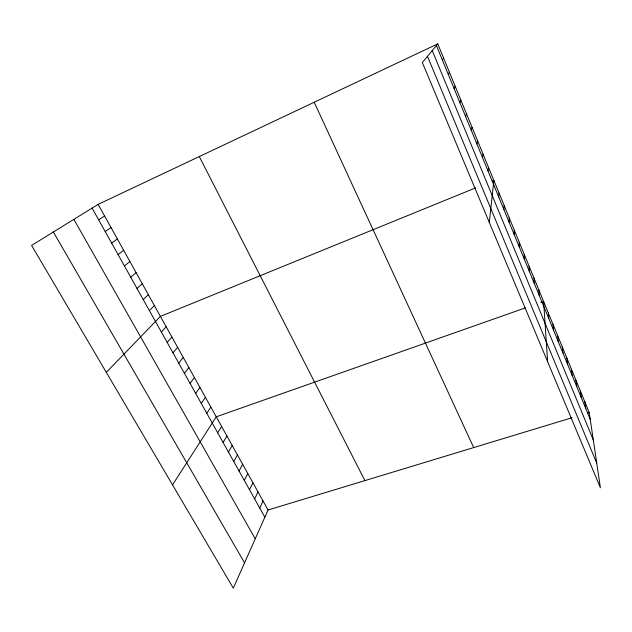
<?xml version="1.0" encoding="UTF-8"?>
<svg xmlns="http://www.w3.org/2000/svg" width="632" height="632" viewBox="0 0 632 632"><rect width="100%" height="100%" fill="white"/><g stroke="black" fill="none" stroke-linecap="round" stroke-linejoin="round"><path stroke-width="0.95" d="M519.275 246.907L519.283 242.285M514.203 234.59L514.29 230.135M509.092 222.164L509.258 217.882M503.925 209.619L504.17 205.511M498.719 196.971L499.043 193.037M489.287 222.417L493.876 180.452L492.123 181.163M487.999 170.917L488.497 167.362M482.485 157.51L483.069 154.153M476.915 143.978L477.587 140.817M471.29 130.318L472.057 127.356M465.61 116.517L466.479 113.768M459.883 102.589L460.839 100.054M572.078 417.72L268.071 509.992L233.303 588.147L31.6 245.421L98.134 204.381L437.755 43.853L589.221 412.514L600.4 487.77L422.35 62.552L437.755 43.853M454.092 88.527L455.151 86.205M259.776 508.089L263.054 500.978M254.657 498.917L258.006 491.901M249.49 489.682L252.926 482.753M244.284 480.375L247.799 473.542M239.046 470.998L242.641 464.259M448.246 74.331L449.407 72.222M233.769 461.55L237.442 454.906M228.444 452.038L232.205 445.489M223.088 442.447L226.928 436.001M217.685 432.786L221.611 426.442M172.528 484.886L216.255 416.812L525.389 307.879M442.345 59.993L443.609 58.105M206.767 413.241L210.859 407.111M201.237 403.358L205.424 397.331M195.675 393.404L199.949 387.479M190.066 383.363L194.427 377.557M184.41 373.251L188.865 367.555M178.714 363.06L183.264 357.475M172.97 352.79L177.616 347.316M167.188 342.433L171.92 337.085M161.35 332.005L166.192 326.768M106.318 372.382L160.41 316.379L475.517 187.933M149.373 310.565L154.405 305.58M143.211 299.552L148.354 294.702M137.01 288.453L142.255 283.736M130.753 277.258L136.109 272.676M124.441 265.969L129.908 261.53M118.081 254.593L123.659 250.288M111.666 243.115L117.355 238.951M105.204 231.541L111.003 227.528M98.679 219.873L104.596 216.002M540.858 302.436L543.599 301.464L547.636 361.757M587.444 413.059L589.221 412.514M53.372 231.991L244.552 562.867M73.865 219.351L255.249 538.812M92.098 208.102L264.863 517.189M98.134 204.381L268.071 509.992M199.301 156.562L364.917 480.597M314.207 102.25L473.692 447.582M427.477 56.327L596.734 463.106M432.225 50.56L593.29 439.927M436.388 45.512L590.233 419.324M584.829 401.826L585.785 408.509M580.397 391.042L581.29 397.599M575.934 380.172L576.763 386.594M571.431 369.214L572.197 375.495M566.888 358.162L567.591 364.308M562.306 347.015L562.946 353.019M557.693 335.774L558.261 341.635M553.032 324.437L553.537 330.157M548.331 312.998L548.766 318.575M538.819 289.835L539.112 295.105M534.001 278.104L534.214 283.215M529.134 266.269L529.276 271.223M524.228 254.333L524.299 259.12"/></g></svg>
